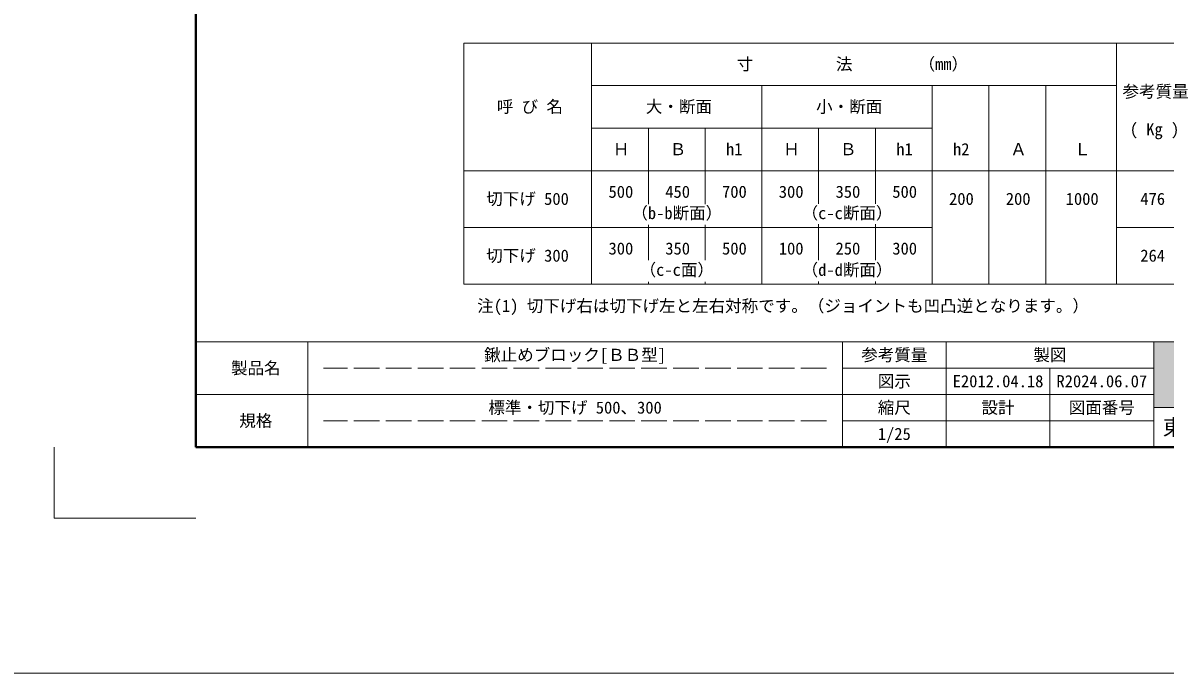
# Model space of a CAD drawing. Units: millimetres at full size; details may follow other scales. Extents: x 284 to 11284, y 191 to 9444.
# Drawn here: x 5239 to 9265, y 191 to 2483 of the extents above; entities that cross this region are included whole.
import ezdxf
from ezdxf.enums import TextEntityAlignment as Align

# ---------------------------------------------------------------- set-up
doc = ezdxf.new("R2010")
doc.units = ezdxf.units.MM
doc.header["$LTSCALE"] = 15
doc.linetypes.add('DASHED', pattern=[7.5, 6, -1.5])
for name, color, linetype, lineweight in [('0_2', 7, 'Continuous', 20), ('_0-0_', 7, 'Continuous', 13), ('Defpoints_3', 7, 'Continuous', 13), ('図枠', 7, 'Continuous', 5), ('枠', 1, 'Continuous', 13), ('補助線', 8, 'Continuous', 13)]:
    doc.layers.add(name, color=color, linetype=linetype, lineweight=lineweight)
doc.styles.add('ＭＳ ゴシック', font='')
doc.styles.get('ＭＳ ゴシック').set_extended_font_data('MS Gothic')

msp = doc.modelspace()

# ---------------------------------------------------------------- hatches: boundary and pattern name
at = {"layer": '図枠'}
h = msp.add_hatch(color=256, dxfattribs=at)
h.paths.add_polyline_path([(9224.42, 1359.27), (9224.42, 1127.23), (9734.89, 1127.23), (9850.9, 1359.27)])
edge = h.paths.add_edge_path(flags=16)
edge.add_ellipse((9595.05, 1216.43), major_axis=(90.91, 50.89), ratio=0.3471473, start_angle=-144.31122, end_angle=72.1899, ccw=False)
edge.add_ellipse((9561.38, 1194.46), major_axis=(0, 30.94), ratio=0.8463542, start_angle=-160.70346, end_angle=-90)
edge.add_line((9587.57, 1194.46), (9587.57, 1253.44))
edge = h.paths.add_edge_path(flags=16)
edge.add_ellipse((9561.38, 1292.04), major_axis=(0, 28.56), ratio=0.8463542, start_angle=-90, end_angle=90, ccw=False)
edge.add_line((9585.55, 1292.04), (9585.55, 1194.46))
edge.add_ellipse((9561.38, 1194.46), major_axis=(0, 28.56), ratio=0.8463542, start_angle=90, end_angle=-90, ccw=False)
edge.add_line((9537.21, 1194.46), (9537.21, 1292.04))
edge = h.paths.add_edge_path(flags=16)
edge.add_line((9569.44, 1292.04), (9569.44, 1194.46))
edge.add_ellipse((9561.38, 1194.46), major_axis=(0, 9.52), ratio=0.8463542, start_angle=90, end_angle=-90, ccw=False)
edge.add_line((9553.33, 1194.46), (9553.33, 1292.04))
edge.add_ellipse((9561.38, 1292.04), major_axis=(0, 9.52), ratio=0.8463542, start_angle=-90, end_angle=90, ccw=False)
edge = h.paths.add_edge_path(flags=16)
edge.add_line((9567.43, 1242.16), (9567.43, 1194.46))
edge.add_ellipse((9561.38, 1194.46), major_axis=(0, 7.14), ratio=0.8463541, start_angle=90, end_angle=-90, ccw=False)
edge.add_line((9555.34, 1194.46), (9555.34, 1234.35))
edge.add_ellipse((9595.05, 1216.43), major_axis=(90.91, 50.89), ratio=0.3471473, start_angle=107.79174, end_angle=126.47132, ccw=False)
edge = h.paths.add_edge_path(flags=16)
edge.add_line((9525.13, 1320.59), (9525.13, 1233.14))
edge.add_ellipse((9500.96, 1233.14), major_axis=(0, 28.56), ratio=0.8463542, start_angle=-163.34117, end_angle=-90, ccw=False)
edge.add_line((9509.02, 1206.21), (9509.02, 1165.91))
edge.add_line((9509.02, 1165.91), (9492.9, 1165.91))
edge.add_line((9492.9, 1165.91), (9492.9, 1206.21))
edge.add_ellipse((9500.96, 1233.14), major_axis=(0, 28.56), ratio=0.8463542, start_angle=90, end_angle=163.34117, ccw=False)
edge.add_line((9476.79, 1233.14), (9476.79, 1320.59))
edge.add_line((9476.79, 1320.59), (9492.9, 1320.59))
edge.add_line((9492.9, 1320.59), (9492.9, 1233.14))
edge.add_ellipse((9500.96, 1233.14), major_axis=(0, 9.52), ratio=0.8463542, start_angle=90, end_angle=-90)
edge.add_line((9509.02, 1233.14), (9509.02, 1320.59))
edge.add_line((9509.02, 1320.59), (9525.13, 1320.59))
edge = h.paths.add_edge_path(flags=16)
edge.add_line((9535.2, 1219.09), (9535.2, 1194.46))
edge.add_ellipse((9561.38, 1194.46), major_axis=(0, 30.94), ratio=0.8463542, start_angle=90, end_angle=-171.54427)
edge.add_ellipse((9595.05, 1216.43), major_axis=(90.91, 50.89), ratio=0.3471473, start_angle=-178.64954, end_angle=-148.29244, ccw=False)
edge.add_line((9505.54, 1163.53), (9511.03, 1163.53))
edge.add_line((9511.03, 1163.53), (9511.03, 1193.69))
edge.add_ellipse((9595.05, 1216.43), major_axis=(90.91, 50.89), ratio=0.3471473, start_angle=148.21912, end_angle=165.90812, ccw=False)
edge = h.paths.add_edge_path(flags=16)
edge.add_ellipse((9440.53, 1292.04), major_axis=(0, 28.56), ratio=0.8463542, start_angle=-90, end_angle=90, ccw=False)
edge.add_line((9464.7, 1292.04), (9464.7, 1194.46))
edge.add_ellipse((9440.53, 1194.46), major_axis=(0, 28.56), ratio=0.8463542, start_angle=90, end_angle=-90, ccw=False)
edge.add_line((9416.36, 1194.46), (9416.36, 1292.04))
edge = h.paths.add_edge_path(flags=16)
edge.add_line((9448.59, 1292.04), (9448.59, 1194.46))
edge.add_ellipse((9440.53, 1194.46), major_axis=(0, 9.52), ratio=0.8463542, start_angle=90, end_angle=-90, ccw=False)
edge.add_line((9432.48, 1194.46), (9432.48, 1292.04))
edge.add_ellipse((9440.53, 1292.04), major_axis=(0, 9.52), ratio=0.8463542, start_angle=-90, end_angle=90, ccw=False)
h.paths.add_polyline_path([(9404.28, 1320.59), (9404.28, 1301.56), (9388.17, 1301.56), (9388.17, 1165.91), (9372.05, 1165.91), (9372.05, 1301.56), (9355.94, 1301.56), (9355.94, 1320.59)], flags=16)

# ---------------------------------------------------------------- linework, layer by layer
at = {"layer": '_0-0_'}
for p, q in [((6793.81, 2411.68), (6793.81, 1561.68)), ((6793.81, 2411.68), (9352.96, 2411.68)), ((7243.81, 1561.68), (7243.81, 2411.68)), ((9093.8, 1561.68), (9093.8, 2411.68)), ((7243.81, 2261.68), (9093.8, 2261.68)), ((7843.81, 1561.68), (7843.81, 2261.68)), ((8443.8, 1561.68), (8443.8, 2261.68)), ((8643.8, 1561.68), (8643.8, 2261.68)), ((8843.8, 1561.68), (8843.8, 2261.68)), ((7243.81, 2111.68), (8443.8, 2111.68)), ((7443.81, 1961.68), (7443.81, 2111.68)), ((7643.81, 1961.68), (7643.81, 2111.68)), ((8043.81, 1961.68), (8043.81, 2111.68)), ((8243.81, 1961.68), (8243.81, 2111.68)), ((6793.81, 1961.68), (9352.96, 1961.68)), ((7443.81, 1843.98), (7443.81, 1961.68)), ((7643.81, 1843.98), (7643.81, 1961.68)), ((8043.81, 1844.58), (8043.81, 1961.68)), ((8243.81, 1844.58), (8243.81, 1961.68)), ((7443.81, 1646.34), (7443.81, 1771.24)), ((7643.81, 1646.34), (7643.81, 1771.24)), ((8043.81, 1646.02), (8043.81, 1773.28)), ((8243.81, 1646.02), (8243.81, 1773.28)), ((6793.81, 1761.68), (8443.8, 1761.68)), ((9093.8, 1761.68), (9352.96, 1761.68)), ((7443.81, 1561.68), (7443.81, 1570.1)), ((7643.81, 1561.68), (7643.81, 1570.1)), ((8043.81, 1561.68), (8043.81, 1571.57)), ((8243.81, 1561.68), (8243.81, 1571.57)), ((6793.81, 1561.68), (9352.96, 1561.68))]:
    msp.add_line(p, q, dxfattribs=at)
at = {"layer": 'Defpoints_3'}
for p in [(5349.42, 988.02), (5849.42, 738.02)]:
    msp.add_line(p, (5349.42, 738.02), dxfattribs=at)
at = {"layer": '図枠', "lineweight": 40}
for p, q in [((5849.42, 7913.02), (5849.42, 988.02)), ((5849.42, 988.02), (10349.42, 988.02))]:
    msp.add_line(p, q, dxfattribs=at)
at = {"layer": '図枠', "lineweight": 13}
for p, q in [((10349.42, 1359.27), (5849.42, 1359.27)), ((6243.17, 988.02), (6243.17, 1359.27)), ((8127.54, 988.02), (8127.54, 1359.27)), ((8493.17, 988.02), (8493.17, 1359.27)), ((9224.42, 988.02), (9224.42, 1359.27)), ((9224.42, 1266.45), (8127.54, 1266.45)), ((8858.79, 988.02), (8858.79, 1266.45)), ((9224.42, 1173.64), (5849.42, 1173.64)), ((9224.42, 1080.83), (8127.54, 1080.83))]:
    msp.add_line(p, q, dxfattribs=at)
at = {"layer": '図枠'}
for p, q in [((9224.42, 1359.27), (9850.9, 1359.27)), ((9224.42, 1127.23), (9734.89, 1127.23))]:
    msp.add_line(p, q, dxfattribs=at)
at = {"layer": '図枠', "linetype": 'DASHED', "lineweight": 9}
for p, q in [((8071.29, 1266.45), (6299.42, 1266.45)), ((8071.29, 1080.83), (6299.42, 1080.83))]:
    msp.add_line(p, q, dxfattribs=at)
at = {"layer": '枠'}
msp.add_line((284.12, 191.35), (11283.52, 191.35), dxfattribs=at)
at = {"layer": '補助線'}
msp.add_line((9224.42, 1127.23), (10349.42, 1127.23), dxfattribs=at)

# ---------------------------------------------------------------- texts
at = {"layer": '0_2', "style": 'ＭＳ ゴシック'}
msp.add_text('注(1) 切下げ右は切下げ左と左右対称です。（ジョイントも凹凸逆となります。）', height=42.72, dxfattribs=at).set_placement((6840.53, 1451.4), align=Align.BOTTOM_LEFT)
at = {"layer": '_0-0_', "style": 'ＭＳ ゴシック'}
for s, p in [('寸\u3000\u3000\u3000\u3000\u3000法\u3000\u3000\u3000\u3000（mm）', (7754.81, 2303.48)), ('参考質量', (9114.49, 2206.97)), ('呼 び 名', (6909.81, 2153.49)), ('大・断面', (7434.81, 2153.49)), ('小・断面', (8034.81, 2153.49)), ('( Kg )', (9140.05, 2073.69)), ('Ｈ', (7318.81, 2003.49)), ('Ｂ', (7518.81, 2003.49)), ('h1', (7717.18, 2003.49)), ('Ｈ', (7918.81, 2003.49)), ('Ｂ', (8118.81, 2003.49)), ('h1', (8317.18, 2003.49)), ('h2', (8517.18, 2003.49)), ('Ａ', (8718.8, 2003.49)), ('Ｌ', (8943.8, 2003.49)), ('500', (7303.31, 1853.49)), ('450', (7503.31, 1853.49)), ('700', (7703.31, 1853.49)), ('300', (7903.31, 1853.49)), ('350', (8103.31, 1853.49)), ('500', (8303.31, 1853.49)), ('切下げ 500', (6872.48, 1828.49)), ('200', (8503.3, 1828.49)), ('200', (8703.31, 1828.49)), ('1000', (8914.31, 1828.49)), ('476', (9177.3, 1828.49)), ('300', (7303.31, 1653.49)), ('350', (7503.31, 1653.49)), ('500', (7703.31, 1653.49)), ('100', (7903.31, 1653.49)), ('250', (8103.31, 1653.49)), ('300', (8303.31, 1653.49)), ('切下げ 300', (6872.48, 1628.49)), ('264', (9177.3, 1628.49))]:
    msp.add_text(s, height=42.72, dxfattribs=at).set_placement(p, align=Align.BOTTOM_LEFT)
for s, p in [('（b-b断面）', (7543.81, 1778.49)), ('（c-c断面）', (8143.81, 1778.49)), ('（c-c面）', (7543.81, 1578.49)), ('（d-d断面）', (8143.81, 1578.49))]:
    msp.add_text(s, height=42.72, dxfattribs=at).set_placement(p, align=Align.BOTTOM_CENTER)
at = {"layer": '図枠', "style": 'ＭＳ ゴシック'}
for s, height, p in [('鍬止めブロック[ＢＢ型]', 42.72, (7185.36, 1312.86)), ('参考質量', 42.72, (8310.36, 1312.86)), ('製図', 42.72, (8858.79, 1312.86)), ('製品名', 42.72, (6060.36, 1266.45)), ('図示', 42.72, (8310.36, 1220.05)), ('E2012.04.18', 42.72, (8675.98, 1220.05)), ('R2024.06.07', 42.72, (9041.61, 1220.05)), ('標準・切下げ 500、300', 42.72, (7185.36, 1127.23)), ('縮尺', 42.72, (8310.36, 1127.23)), ('設計', 42.72, (8675.98, 1127.23)), ('図面番号', 42.72, (9041.61, 1127.23)), ('規格', 42.72, (6060.36, 1080.83)), ('東洋コンクリート工業株式会社', 55.54, (9786.92, 1057.62)), ('1/25', 42.72, (8310.36, 1034.42))]:
    msp.add_text(s, height=height, dxfattribs=at).set_placement(p, align=Align.MIDDLE_CENTER)

doc.saveas('drawing.dxf')
